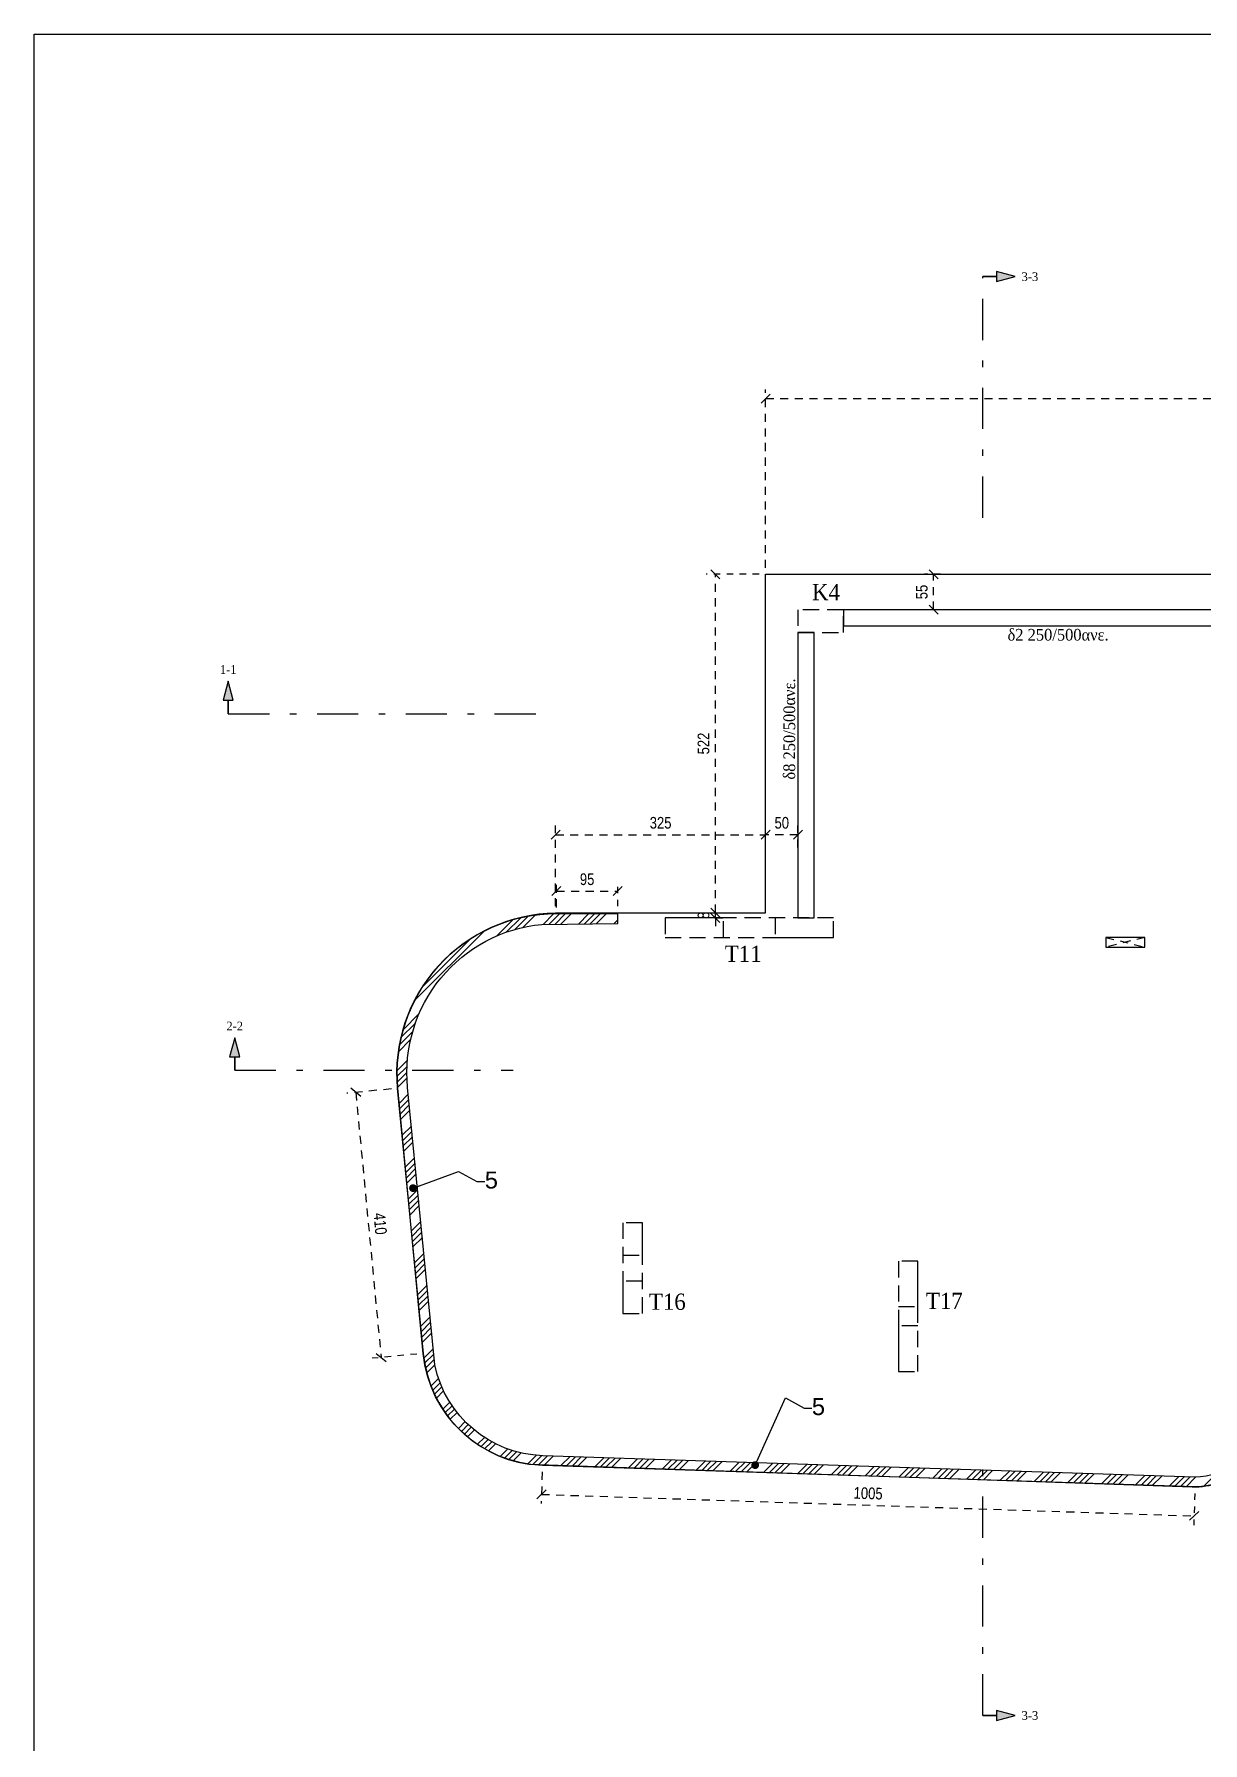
# Model space of a CAD drawing. Header units: millimetres. Extents: x -2171 to 1563, y -1758 to -1505.
# Drawn here: x 117.02 to 135.05, y -1616.6 to -1590.25 of the extents above; entities that cross this region are included whole.
import ezdxf
from ezdxf.enums import TextEntityAlignment as Align

# ---------------------------------------------------------------- set-up
doc = ezdxf.new("R2010")
doc.units = ezdxf.units.MM
doc.header["$PDMODE"] = 32
for name, pattern in [('DASHDOT', [25.399999999999995, 12.7, -6.349999999999999, 0, -6.349999999999999]), ('DASHED2', [0.375, 0.25, -0.125]), ('HIDDEN', [0.375, 0.25, -0.125]), ('HIDDEN2', [0.1875, 0.125, -0.0625])]:
    doc.linetypes.add(name, pattern=pattern)
doc.layers.get('Defpoints').update_dxf_attribs({"color": 6})
for name, color, linetype in [('-S-AKSONES', 50, 'DASHDOT'), ('-S_TEXT', 3, 'Continuous'), ('AM_5', 7, 'Continuous'), ('DIASTASEIS', 7, 'Continuous'), ('Geo_Beam', 7, 'Continuous'), ('Geo_Col', 7, 'Continuous'), ('Geo_Lines', 7, 'Continuous'), ('Geo_Lines_3', 7, 'Continuous'), ('Sect_Line_Symbol', 7, 'Continuous'), ('STITHAIO', 94, 'Continuous'), ('Text_Beam', 7, 'Continuous'), ('Text_Col_-1', 7, 'Continuous')]:
    doc.layers.add(name, color=color, linetype=linetype)
doc.styles.add('1-100', font='arial.ttf', dxfattribs={"width": 0.8})
doc.styles.add('ag', font='arial.ttf', dxfattribs={"height": 0.25})
doc.styles.add('S1TmsNwRmn1088_b_934_161', font='times.ttf', dxfattribs={"width": 0.93362935265248, "height": 0.10875})
doc.styles.add('S1TmsNwRmn11_b_934_161', font='times.ttf', dxfattribs={"width": 0.93362935265248, "height": 0.0010875})
doc.styles.add('S1TmsNwRmn1359_b_934_161', font='times.ttf', dxfattribs={"width": 0.93362935265248, "height": 0.1359375})
doc.dimstyles.new('CHRISTOFOROS', dxfattribs={"dimscale": 0.2, "dimtxt": 0.25, "dimasz": 0.6, "dimexe": 0, "dimexo": 0, "dimgap": 0, "dimtad": 0, "dimdec": 0, "dimlfac": 100, "dimzin": 0, "dimdsep": 46, "dimtxsty": 'ag', "dimblk": 'ARCHTICK', "dimcen": 0, "dimclrd": 256, "dimclre": 256, "dimclrt": 1, "dimaunit": 1, "dimadec": 0, "dimazin": 0, "dimtfac": 1, "dimtdec": 0, "dimtofl": 0, "dimtmove": 0, "dimatfit": 3, "dimfxl": 1, "dimtolj": 1, "dimtzin": 0, "dimlwd": -1, "dimlwe": -1, "dimarcsym": 0})
doc.dimstyles.new('Copy of 1-100', dxfattribs={"dimtxt": 0.18, "dimasz": 0.14, "dimexe": 0.14, "dimexo": 0.1, "dimgap": 0.09, "dimtad": 1, "dimdec": 0, "dimlfac": 100, "dimrnd": 5, "dimzin": 5, "dimdsep": 46, "dimtxsty": '1-100', "dimblk": 'OBLIQUE', "dimcen": 0.09, "dimclrd": 1, "dimclre": 1, "dimclrt": 2, "dimadec": 0, "dimazin": 0, "dimtfac": 1, "dimtdec": 0, "dimtix": 1, "dimtmove": 2, "dimatfit": 3, "dimfxl": 5, "dimfxlon": 1, "dimtolj": 1, "dimtzin": 5, "dimarcsym": 0})

# ---------------------------------------------------------------- blocks, each defined once
blk = doc.blocks.new('_Oblique')
at = {"color": 0, "linetype": 'ByBlock', "lineweight": -2}
blk.add_line((-0.5, -0.5), (0.5, 0.5), dxfattribs=at)
blk = doc.blocks.new('*D1306')
at = {"layer": 'Defpoints', "color": 0, "ltscale": 0.5, "transparency": 16777216}
for p in [(122.6316508592353, -1606.507033182279), (123.0226489702214, -1610.59591079999), (122.372105823589, -1610.658118859323)]:
    blk.add_point(p, dxfattribs=at)
at = {"layer": 'DIASTASEIS', "color": 1, "linetype": 'HIDDEN', "lineweight": -2, "ltscale": 0.5, "transparency": 16777216}
blk.add_line((122.532104952525, -1606.516552239859), (121.8417434432083, -1606.582567922223), dxfattribs=at)
at = {"layer": 'DIASTASEIS', "color": 1, "linetype": 'DASHED2', "lineweight": -2, "ltscale": 0.5, "transparency": 16777216}
blk.add_line((121.9811077126028, -1606.569241241612), (122.372105823589, -1610.658118859323), dxfattribs=at)
at = {"layer": 'DIASTASEIS', "color": 1, "linetype": 'HIDDEN2', "lineweight": -2, "ltscale": 0.5, "transparency": 16777216}
blk.add_line((122.9231030635111, -1610.60542985757), (122.2327415541944, -1610.671445539935), dxfattribs=at)
at = {"layer": 'DIASTASEIS', "color": 1, "lineweight": -2, "ltscale": 0.5, "transparency": 16777216, "xscale": 0.14, "yscale": 0.14, "zscale": 0.14}
for p, rotation in [((121.9811077126028, -1606.569241241612), 95.46228871052875), ((122.372105823589, -1610.658118859323), 275.4622887105288)]:
    blk.add_blockref('_Oblique', p, dxfattribs=dict(at, rotation=rotation))
at = {"layer": 'DIASTASEIS', "color": 2, "ltscale": 0.5, "transparency": 16777216, "insert": (122.3576838959431, -1608.596364586041), "char_height": 0.18, "attachment_point": 5, "rotation": 275.46228871052875, "style": '1-100'}
blk.add_mtext('\\A1;410', dxfattribs=at)
blk = doc.blocks.new('*D1292')
at = {"layer": 'Defpoints', "color": 0, "ltscale": 0.5, "transparency": 16777216}
for p in [(124.860597376701, -1612.322989745942), (134.9274385630474, -1612.655454114173), (134.9126763495754, -1613.102445950841)]:
    blk.add_point(p, dxfattribs=at)
at = {"layer": 'DIASTASEIS', "color": 1, "linetype": 'HIDDEN', "lineweight": -2, "ltscale": 0.5, "transparency": 16777216}
blk.add_line((124.8572966073588, -1612.422935255704), (124.8412140861498, -1612.909905296278), dxfattribs=at)
at = {"layer": 'DIASTASEIS', "color": 1, "linetype": 'DASHED2', "lineweight": -2, "ltscale": 0.5, "transparency": 16777216}
blk.add_line((124.8458351632289, -1612.76998158261), (134.9126763495754, -1613.102445950841), dxfattribs=at)
at = {"layer": 'DIASTASEIS', "color": 1, "linetype": 'HIDDEN2', "lineweight": -2, "ltscale": 0.5, "transparency": 16777216}
blk.add_line((134.9241377937052, -1612.755399623935), (134.9080552724963, -1613.242369664509), dxfattribs=at)
at = {"layer": 'DIASTASEIS', "color": 1, "lineweight": -2, "ltscale": 0.5, "transparency": 16777216, "xscale": 0.14, "yscale": 0.14, "zscale": 0.14}
for p, rotation in [((124.8458351632289, -1612.76998158261), 178.1084548938292), ((134.9126763495754, -1613.102445950841), 358.1084548938292)]:
    blk.add_blockref('_Oblique', p, dxfattribs=dict(at, rotation=rotation))
at = {"layer": 'DIASTASEIS', "color": 2, "ltscale": 0.5, "transparency": 16777216, "insert": (129.8852599594068, -1612.754409748387), "char_height": 0.18, "attachment_point": 5, "rotation": 358.1084548938292, "style": '1-100'}
blk.add_mtext('\\A1;1005', dxfattribs=at)
blk = doc.blocks.new('*D1291')
at = {"layer": 'Defpoints', "color": 0, "ltscale": 0.5, "transparency": 16777216}
for p in [(128.3031047648757, -1602.595645944617), (128.3031047648757, -1603.746323430225), (125.06408518338, -1603.799699184067)]:
    blk.add_point(p, dxfattribs=at)
at = {"layer": 'DIASTASEIS', "color": 1, "linetype": 'HIDDEN', "lineweight": -2, "ltscale": 0.5, "transparency": 16777216}
blk.add_line((125.06408518338, -1603.699699184067), (125.06408518338, -1602.455645944617), dxfattribs=at)
at = {"layer": 'DIASTASEIS', "color": 1, "linetype": 'HIDDEN2', "lineweight": -2, "ltscale": 0.5, "transparency": 16777216}
blk.add_line((128.3031047648757, -1603.646323430225), (128.3031047648757, -1602.455645944617), dxfattribs=at)
at = {"layer": 'DIASTASEIS', "color": 1, "linetype": 'DASHED2', "lineweight": -2, "ltscale": 0.5, "transparency": 16777216}
blk.add_line((125.06408518338, -1602.595645944617), (128.3031047648757, -1602.595645944617), dxfattribs=at)
at = {"layer": 'DIASTASEIS', "color": 1, "lineweight": -2, "ltscale": 0.5, "transparency": 16777216, "xscale": 0.14, "yscale": 0.14, "zscale": 0.14, "rotation": 180}
blk.add_blockref('_Oblique', (125.06408518338, -1602.595645944617), dxfattribs=at)
at = {"layer": 'DIASTASEIS', "color": 1, "lineweight": -2, "ltscale": 0.5, "transparency": 16777216, "xscale": 0.14, "yscale": 0.14, "zscale": 0.14}
blk.add_blockref('_Oblique', (128.3031047648757, -1602.595645944617), dxfattribs=at)
at = {"layer": 'DIASTASEIS', "color": 2, "ltscale": 0.5, "transparency": 16777216, "insert": (126.6835949741278, -1602.413681415285), "char_height": 0.18, "attachment_point": 5, "style": '1-100'}
blk.add_mtext('\\A1;325', dxfattribs=at)
blk = doc.blocks.new('*D1310')
at = {"layer": 'Defpoints', "color": 0, "ltscale": 0.5, "transparency": 16777216}
for p in [(127.4205338410102, -1603.879667413253), (127.4205338503493, -1603.799667371999), (127.528236996208, -1603.799667371999)]:
    blk.add_point(p, dxfattribs=at)
at = {"layer": 'DIASTASEIS', "color": 1, "linetype": 'DASHED2', "lineweight": -2, "ltscale": 0.5, "transparency": 16777216}
for p, q in [((127.528236996208, -1603.799667371999), (127.528236996208, -1603.659667371999)), ((127.528236996208, -1603.879667413253), (127.528236996208, -1603.799667371999)), ((127.528236996208, -1603.879667413253), (127.528236996208, -1604.019667413253))]:
    blk.add_line(p, q, dxfattribs=at)
at = {"layer": 'DIASTASEIS', "color": 1, "linetype": 'HIDDEN', "lineweight": -2, "ltscale": 0.5, "transparency": 16777216}
blk.add_line((127.5205338410102, -1603.879667413253), (127.668236996208, -1603.879667413253), dxfattribs=at)
at = {"layer": 'DIASTASEIS', "color": 1, "linetype": 'HIDDEN2', "lineweight": -2, "ltscale": 0.5, "transparency": 16777216}
blk.add_line((127.5205338503493, -1603.799667371999), (127.668236996208, -1603.799667371999), dxfattribs=at)
at = {"layer": 'DIASTASEIS', "color": 1, "lineweight": -2, "ltscale": 0.5, "transparency": 16777216, "xscale": 0.14, "yscale": 0.14, "zscale": 0.14}
for p, rotation in [((127.528236996208, -1603.799667371999), 270), ((127.528236996208, -1603.879667413253), 90)]:
    blk.add_blockref('_Oblique', p, dxfattribs=dict(at, rotation=rotation))
at = {"layer": 'DIASTASEIS', "color": 2, "ltscale": 0.5, "transparency": 16777216, "insert": (127.3463338584176, -1603.839667392626), "char_height": 0.18, "attachment_point": 5, "rotation": 90, "style": '1-100'}
blk.add_mtext('\\A1;8', dxfattribs=at)
blk = doc.blocks.new('*D1311')
at = {"layer": 'Defpoints', "color": 0, "ltscale": 0.5, "transparency": 16777216}
for p in [(128.3031047648757, -1602.595645941143), (128.3031047648757, -1602.893329899205), (128.80306462613, -1602.8933298992)]:
    blk.add_point(p, dxfattribs=at)
at = {"layer": 'DIASTASEIS', "color": 1, "linetype": 'HIDDEN2', "lineweight": -2, "ltscale": 0.5, "transparency": 16777216}
blk.add_line((128.3031047648757, -1602.793329899205), (128.3031047648757, -1602.455645941142), dxfattribs=at)
at = {"layer": 'DIASTASEIS', "color": 1, "linetype": 'HIDDEN', "lineweight": -2, "ltscale": 0.5, "transparency": 16777216}
blk.add_line((128.80306462613, -1602.7933298992), (128.80306462613, -1602.455645941142), dxfattribs=at)
at = {"layer": 'DIASTASEIS', "color": 1, "linetype": 'DASHED2', "lineweight": -2, "ltscale": 0.5, "transparency": 16777216}
blk.add_line((128.80306462613, -1602.595645941143), (128.3031047648757, -1602.595645941143), dxfattribs=at)
at = {"layer": 'DIASTASEIS', "color": 1, "lineweight": -2, "ltscale": 0.5, "transparency": 16777216, "xscale": 0.14, "yscale": 0.14, "zscale": 0.14, "rotation": 180}
blk.add_blockref('_Oblique', (128.3031047648757, -1602.595645941143), dxfattribs=at)
at = {"layer": 'DIASTASEIS', "color": 1, "lineweight": -2, "ltscale": 0.5, "transparency": 16777216, "xscale": 0.14, "yscale": 0.14, "zscale": 0.14}
blk.add_blockref('_Oblique', (128.80306462613, -1602.595645941143), dxfattribs=at)
at = {"layer": 'DIASTASEIS', "color": 2, "ltscale": 0.5, "transparency": 16777216, "insert": (128.5530846955028, -1602.413742803352), "char_height": 0.18, "attachment_point": 5, "style": '1-100'}
blk.add_mtext('\\A1;50', dxfattribs=at)
blk = doc.blocks.new('*D1312')
at = {"layer": 'Defpoints', "color": 0, "ltscale": 0.5, "transparency": 16777216}
for p in [(130.8948940224947, -1598.579667413253), (131.1039817476995, -1598.579667413253), (131.1039817476995, -1599.12693609633)]:
    blk.add_point(p, dxfattribs=at)
at = {"layer": 'DIASTASEIS', "color": 1, "linetype": 'HIDDEN2', "lineweight": -2, "ltscale": 0.5, "transparency": 16777216}
blk.add_line((131.0039817476995, -1598.579667413253), (130.7548940224947, -1598.579667413253), dxfattribs=at)
at = {"layer": 'DIASTASEIS', "color": 1, "linetype": 'DASHED2', "lineweight": -2, "ltscale": 0.5, "transparency": 16777216}
blk.add_line((130.8948940224947, -1599.12693609633), (130.8948940224947, -1598.579667413253), dxfattribs=at)
at = {"layer": 'DIASTASEIS', "color": 1, "linetype": 'HIDDEN', "lineweight": -2, "ltscale": 0.5, "transparency": 16777216}
blk.add_line((131.0039817476995, -1599.12693609633), (130.7548940224947, -1599.12693609633), dxfattribs=at)
at = {"layer": 'DIASTASEIS', "color": 1, "lineweight": -2, "ltscale": 0.5, "transparency": 16777216, "xscale": 0.14, "yscale": 0.14, "zscale": 0.14}
for p, rotation in [((130.8948940224947, -1598.579667413253), 90), ((130.8948940224947, -1599.12693609633), 270)]:
    blk.add_blockref('_Oblique', p, dxfattribs=dict(at, rotation=rotation))
at = {"layer": 'DIASTASEIS', "color": 2, "ltscale": 0.5, "transparency": 16777216, "insert": (130.7133592339539, -1598.853301754791), "char_height": 0.18, "attachment_point": 5, "rotation": 90, "style": '1-100'}
blk.add_mtext('\\A1;55', dxfattribs=at)
blk = doc.blocks.new('*D1321')
at = {"layer": 'Defpoints', "color": 0, "ltscale": 0.5, "transparency": 16777216}
for p in [(127.528236996208, -1598.579667413259), (128.3031047960685, -1598.579667413259), (127.4205338503493, -1603.799667371999)]:
    blk.add_point(p, dxfattribs=at)
at = {"layer": 'DIASTASEIS', "color": 1, "linetype": 'HIDDEN2', "lineweight": -2, "ltscale": 0.5, "transparency": 16777216}
blk.add_line((128.2031047960686, -1598.579667413259), (127.388236996208, -1598.579667413259), dxfattribs=at)
at = {"layer": 'DIASTASEIS', "color": 1, "linetype": 'DASHED2', "lineweight": -2, "ltscale": 0.5, "transparency": 16777216}
blk.add_line((127.528236996208, -1603.799667371999), (127.528236996208, -1598.579667413259), dxfattribs=at)
at = {"layer": 'DIASTASEIS', "color": 1, "linetype": 'HIDDEN', "lineweight": -2, "ltscale": 0.5, "transparency": 16777216}
blk.add_line((127.5205338503493, -1603.799667371999), (127.668236996208, -1603.799667371999), dxfattribs=at)
at = {"layer": 'DIASTASEIS', "color": 1, "lineweight": -2, "ltscale": 0.5, "transparency": 16777216, "xscale": 0.14, "yscale": 0.14, "zscale": 0.14}
for p, rotation in [((127.528236996208, -1598.579667413259), 90), ((127.528236996208, -1603.799667371999), 270)]:
    blk.add_blockref('_Oblique', p, dxfattribs=dict(at, rotation=rotation))
at = {"layer": 'DIASTASEIS', "color": 2, "ltscale": 0.5, "transparency": 16777216, "insert": (127.3463338584176, -1601.189667392628), "char_height": 0.18, "attachment_point": 5, "rotation": 90, "style": '1-100'}
blk.add_mtext('\\A1;522', dxfattribs=at)
blk = doc.blocks.new('*D1322')
at = {"layer": 'Defpoints', "color": 0, "ltscale": 0.5, "transparency": 16777216}
for p in [(145.1530691251191, -1595.870721098064), (128.3031047960685, -1598.579667413258), (145.1530691251191, -1598.579667413252)]:
    blk.add_point(p, dxfattribs=at)
at = {"layer": 'DIASTASEIS', "color": 1, "linetype": 'HIDDEN', "lineweight": -2, "ltscale": 0.5, "transparency": 16777216}
blk.add_line((128.3031047960685, -1598.479667413258), (128.3031047960685, -1595.730721098064), dxfattribs=at)
at = {"layer": 'DIASTASEIS', "color": 1, "linetype": 'DASHED2', "lineweight": -2, "ltscale": 0.5, "transparency": 16777216}
blk.add_line((128.3031047960685, -1595.870721098064), (145.1530691251191, -1595.870721098064), dxfattribs=at)
at = {"layer": 'DIASTASEIS', "color": 1, "linetype": 'HIDDEN2', "lineweight": -2, "ltscale": 0.5, "transparency": 16777216}
blk.add_line((145.1530691251191, -1598.479667413252), (145.1530691251191, -1595.730721098064), dxfattribs=at)
at = {"layer": 'DIASTASEIS', "color": 1, "lineweight": -2, "ltscale": 0.5, "transparency": 16777216, "xscale": 0.14, "yscale": 0.14, "zscale": 0.14, "rotation": 180}
blk.add_blockref('_Oblique', (128.3031047960685, -1595.870721098064), dxfattribs=at)
at = {"layer": 'DIASTASEIS', "color": 1, "lineweight": -2, "ltscale": 0.5, "transparency": 16777216, "xscale": 0.14, "yscale": 0.14, "zscale": 0.14}
blk.add_blockref('_Oblique', (145.1530691251191, -1595.870721098064), dxfattribs=at)
at = {"layer": 'DIASTASEIS', "color": 2, "ltscale": 0.5, "transparency": 16777216, "insert": (136.7280869605938, -1595.688817960275), "char_height": 0.18, "attachment_point": 5, "style": '1-100'}
blk.add_mtext('\\A1;1685', dxfattribs=at)
blk = doc.blocks.new('_ArchTick')
at = {"color": 0, "linetype": 'ByBlock', "const_width": 0.150000081}
blk.add_lwpolyline([(-0.5000002699998732, -0.5000002699998732), (0.5000002699998732, 0.5000002699998732)], dxfattribs=at)
blk = doc.blocks.new('*D1413')
at = {"layer": 'AM_5', "color": 1, "linetype": 'HIDDEN', "lineweight": -2, "ltscale": 0.5, "transparency": 16777216}
blk.add_line((125.077114648284, -1603.717667247388), (125.077114648284, -1603.325791646216), dxfattribs=at)
at = {"layer": 'AM_5', "color": 1, "linetype": 'DASHED2', "lineweight": -2, "ltscale": 0.5, "transparency": 16777216}
blk.add_line((125.077114648284, -1603.465791646216), (126.0231044267457, -1603.465791646216), dxfattribs=at)
at = {"layer": 'AM_5', "color": 1, "linetype": 'HIDDEN2', "lineweight": -2, "ltscale": 0.5, "transparency": 16777216}
blk.add_line((126.0231044267457, -1603.699635233662), (126.0231044267457, -1603.325791646216), dxfattribs=at)
at = {"layer": 'Defpoints', "color": 0, "ltscale": 0.5, "transparency": 16777216}
for p in [(126.0231044267457, -1603.465791646216), (125.077114648284, -1603.817667247388), (126.0231044267457, -1603.799635233662)]:
    blk.add_point(p, dxfattribs=at)
at = {"layer": 'AM_5', "color": 1, "lineweight": -2, "ltscale": 0.5, "transparency": 16777216, "xscale": 0.14, "yscale": 0.14, "zscale": 0.14, "rotation": 180}
blk.add_blockref('_Oblique', (125.077114648284, -1603.465791646216), dxfattribs=at)
at = {"layer": 'AM_5', "color": 1, "lineweight": -2, "ltscale": 0.5, "transparency": 16777216, "xscale": 0.14, "yscale": 0.14, "zscale": 0.14}
blk.add_blockref('_Oblique', (126.0231044267457, -1603.465791646216), dxfattribs=at)
at = {"layer": 'AM_5', "color": 2, "ltscale": 0.5, "transparency": 16777216, "insert": (125.5501095375148, -1603.283888508427), "char_height": 0.18, "attachment_point": 5, "style": '1-100'}
blk.add_mtext('\\A1;95', dxfattribs=at)

msp = doc.modelspace()

# ---------------------------------------------------------------- hatches: boundary and pattern name
at = {"layer": 'Geo_Lines_3', "linetype": 'Continuous', "ltscale": 0.5, "transparency": 33554572}
h = msp.add_hatch(dxfattribs=at)
h.set_pattern_fill('ANSI34', color=9, scale=0.02)
h.set_pattern_definition([(45, (867.1715003140853, 0.4239848513680045), (-0.2694076836320746, 0.2694076836320746), []), (45, (867.2613029140853, 0.4239848513680045), (-0.2694076836320746, 0.2694076836320746), []), (45, (867.3511055140852, 0.4239848513680045), (-0.2694076836320746, 0.2694076836320746), []), (45, (867.4409083140853, 0.4239848513680045), (-0.2694076836320746, 0.2694076836320746), [])])
edge = h.paths.add_edge_path()
edge.add_line((126.0231044291933, -1603.817667247388), (125.077114648284, -1603.817667247388))
edge.add_arc((125.077114648284, -1606.284345546936), 2.466678299547993, 90, 185.1796202903804)
edge.add_line((122.6205088495187, -1606.507033182279), (123.0226489702157, -1610.595910799929))
edge.add_arc((124.9300007873572, -1610.40832321192), 1.916554214606977, 185.6169621296675, 261.587268554534)
edge.add_line((124.6496034496218, -1612.304255011991), (134.8839865583376, -1612.654544136478))
edge.add_arc((134.9197530960937, -1611.609554656986), 1.045601385553302, 268.0397199727496, 359.5608390049144)
edge.add_line((135.9653237676536, -1611.617568909567), (135.9650994084597, -1610.959837231947))
edge.add_line((135.9650994084597, -1610.959837231947), (135.8150994096268, -1610.959888398524))
edge.add_line((135.8150994096268, -1610.959888398524), (135.8153237676535, -1611.617568909567))
edge.add_arc((134.9277831947523, -1611.617871680971), 0.8875406245442325, -90.08669667537981, 0.019545611167416155, ccw=False)
edge.add_line((134.9264402198822, -1612.505411289459), (124.8655563750054, -1612.173071740566))
edge.add_arc((124.9236504737179, -1610.414394564876), 1.759636420570355, 191.8128244698735, 268.108045728618, ccw=False)
edge.add_line((123.2012803511077, -1610.774618791349), (122.780969719302, -1606.492754595909))
edge.add_arc((125.0697977036616, -1606.268081721597), 2.299828568054376, 95.47148598344688, 185.6062314747574, ccw=False)
edge.add_line((124.8505082025701, -1603.97873169219), (126.0231043374294, -1603.967667247388))
edge.add_line((126.0231043374294, -1603.967667247388), (126.0231044291933, -1603.817667247388))
at = {"layer": 'Sect_Line_Symbol'}
for points in [[(131.6530243446948, -1593.988622928364), (131.863246596808, -1593.988622928364), (131.863246596808, -1594.066268641895), (132.1530243446948, -1593.988622928364), (131.863246596808, -1593.910977214834), (131.863246596808, -1593.988622928364)], [(120.0133781737313, -1600.729667399096), (120.0133781737313, -1600.519445146983), (120.091023887262, -1600.519445146983), (120.0133781737313, -1600.229667399096), (119.9357324602003, -1600.519445146983), (120.0133781737313, -1600.519445146983)], [(120.1133781737312, -1606.229667399096), (120.1133781737312, -1606.019445146983), (120.1910238872619, -1606.019445146983), (120.1133781737312, -1605.729667399096), (120.0357324602005, -1606.019445146983), (120.1133781737312, -1606.019445146983)], [(131.6530243446948, -1616.179667399096), (131.863246596808, -1616.179667399096), (131.863246596808, -1616.257313112627), (132.1530243446948, -1616.179667399096), (131.863246596808, -1616.102021685566), (131.863246596808, -1616.179667399096)]]:
    msp.add_hatch(color=2, dxfattribs=at).paths.add_polyline_path(points)

# ---------------------------------------------------------------- linework, layer by layer
at = {"layer": '-S_TEXT', "ltscale": 5}
msp.add_lwpolyline([(117.020104884037, -1590.24971776917), (175.1675973122057, -1590.24971776917), (175.1675973122057, -1630.294414193922), (117.020104884037, -1630.294414193922)], close=True, dxfattribs=at)
at = {"color": 2, "linetype": 'HIDDEN', "ltscale": 0.5}
for p, q in [((133.5531237513394, -1604.17966746386), (134.1531238037312, -1604.329459868293)), ((134.1531238037241, -1604.17966746386), (133.5531237513469, -1604.329459868295))]:
    msp.add_line(p, q, dxfattribs=at)
at = {"layer": 'Geo_Beam', "color": 94}
for points in [[(129.503113755145, -1599.376936096329), (135.5530243588503, -1599.376936096329), (135.5530243588503, -1599.126936096329), (129.503113755145, -1599.126936096329)], [(129.0530504422292, -1603.879667413252), (129.0530504422292, -1599.476936096329), (128.8031137551449, -1599.476936096329), (128.8030504422293, -1603.879667413252)]]:
    msp.add_lwpolyline(points, close=True, dxfattribs=at)
at = {"layer": 'Geo_Col', "color": 94, "linetype": 'HIDDEN'}
for points in [[(129.503113755145, -1599.126936096329), (128.8031137551449, -1599.126936096329), (128.8031137551449, -1599.476936096329), (129.503113755145, -1599.476936096329)], [(126.7530600866339, -1604.179667413252), (129.3530600866338, -1604.179667413252), (129.3530600866338, -1603.879667413252), (126.7530600866339, -1603.879667413252)], [(126.7530600866339, -1604.179667413252), (127.6530600866338, -1604.179667413252), (127.6530600866338, -1603.879667413252), (126.7530600866339, -1603.879667413252)], [(129.3530600866338, -1603.879667413252), (128.4530600866339, -1603.879667413252), (128.4530600866339, -1604.179667413252), (129.3530600866338, -1604.179667413252)], [(126.4030988038189, -1609.979667445007), (126.4030988038189, -1608.579667445007), (126.1030988038189, -1608.579667445007), (126.1030988038189, -1609.979667445007)], [(126.1030988038189, -1608.579667445007), (126.1030988038189, -1609.079667445007), (126.4030988038189, -1609.079667445007), (126.4030988038189, -1608.579667445007)], [(130.6529375427178, -1610.872597288109), (130.6529375427178, -1609.172597288109), (130.3529375427179, -1609.172597288109), (130.3529375427179, -1610.872597288109)], [(130.3529375427179, -1609.172597288109), (130.3529375427179, -1609.872597288109), (130.6529375427178, -1609.872597288109), (130.6529375427178, -1609.172597288109)], [(126.4030988038189, -1609.979667445007), (126.4030988038189, -1609.479667445007), (126.1030988038189, -1609.479667445007), (126.1030988038189, -1609.979667445007)], [(130.6529375427178, -1610.872597288109), (130.6529375427178, -1610.172597288109), (130.3529375427179, -1610.172597288109), (130.3529375427179, -1610.872597288109)]]:
    msp.add_lwpolyline(points, close=True, dxfattribs=at)
at = {"layer": 'Geo_Lines', "color": 94}
msp.add_lwpolyline([(135.9653237676534, -1611.617568909567, -0.4144134026765202), (134.9274385630474, -1612.655454114173), (124.860597376701, -1612.322989745942, -0.3771424428943167), (123.0226489702261, -1610.595910800038), (122.6316508592353, -1606.507033182279, -0.4360316159262366), (125.06408518338, -1603.799699184067), (126.0231044267457, -1603.799635233662), (126.0231032287465, -1603.799667208865), (128.3031047645536, -1603.799667475028), (128.303104796073, -1598.579667413252), (145.1530691251191, -1598.579667413252)], format="xyb", dxfattribs=at)
msp.add_lwpolyline([(133.5531237513464, -1604.329459868293), (134.1531238037312, -1604.329459868293), (134.1531238037241, -1604.17966746386), (133.5531237513394, -1604.17966746386)], close=True, dxfattribs=at)
at = {"layer": 'Sect_Line_Symbol', "color": 2}
for points in [[(131.6530243446948, -1593.988622928364), (131.863246596808, -1593.988622928364), (131.863246596808, -1594.066268641895), (132.1530243446948, -1593.988622928364), (131.863246596808, -1593.910977214834), (131.863246596808, -1593.988622928364)], [(120.0133781737313, -1600.729667399096), (120.0133781737313, -1600.519445146983), (120.091023887262, -1600.519445146983), (120.0133781737313, -1600.229667399096), (119.9357324602003, -1600.519445146983), (120.0133781737313, -1600.519445146983)], [(120.1133781737312, -1606.229667399096), (120.1133781737312, -1606.019445146983), (120.1910238872619, -1606.019445146983), (120.1133781737312, -1605.729667399096), (120.0357324602005, -1606.019445146983), (120.1133781737312, -1606.019445146983)], [(131.6530243446948, -1616.179667399096), (131.863246596808, -1616.179667399096), (131.863246596808, -1616.257313112627), (132.1530243446948, -1616.179667399096), (131.863246596808, -1616.102021685566), (131.863246596808, -1616.179667399096)]]:
    msp.add_lwpolyline(points, close=True, dxfattribs=at)
at = {"layer": 'Sect_Line_Symbol', "color": 2, "linetype": 'DASHDOT', "ltscale": 0.05}
for points in [[(131.6530243446948, -1597.707249090153), (131.6530243446948, -1593.988622928364)], [(120.0133781737313, -1600.729667399096), (125.0603041429817, -1600.729667399096)], [(120.1133781737312, -1606.229667399096), (124.4108768730657, -1606.229667399096)], [(131.6530243446948, -1616.179667399096), (131.6530243446948, -1612.149290618971)]]:
    msp.add_lwpolyline(points, dxfattribs=at)
at = {"layer": 'STITHAIO', "ltscale": 0.5}
msp.add_lwpolyline([(126.0231044291933, -1603.817667247388), (125.077114648284, -1603.817667247388, 0.440946334759135), (122.6205088495187, -1606.507033182279), (123.0226489702157, -1610.595910799929, 0.3441826959463277), (124.6496034496218, -1612.304255011991), (134.8839865583376, -1612.654544136478, 0.4220109995084501), (135.9653237676536, -1611.617568909567), (135.9650994084597, -1610.959837231947), (135.8150994096268, -1610.959888398524), (135.8153237676535, -1611.617568909567, -0.414756772083006), (134.9264402198822, -1612.505411289459), (124.8655563750054, -1612.173071740566, -0.3457691237060003), (123.2012803511077, -1610.774618791349), (122.780969719302, -1606.492754595909, -0.4149025425936014), (124.8505082025701, -1603.97873169219), (126.0231043374294, -1603.967667247388)], format="xyb", close=True, dxfattribs=at)

# ---------------------------------------------------------------- texts
at = {"layer": '-S-AKSONES', "color": 3, "linetype": 'Continuous', "char_height": 0.2625, "width": 0.4160931041748498, "attachment_point": 1, "style": 'ag'}
for insert in [(123.9711437890891, -1607.790429992274), (129.0166832011059, -1611.284890778886)]:
    msp.add_mtext('5', dxfattribs=dict(at, insert=insert))
at = {"layer": 'Sect_Line_Symbol', "color": 2, "style": 'S1TmsNwRmn1359_b_934_161', "width": 0.93362935265248}
for p in [(132.2530243446947, -1593.988622928364), (132.2530243446947, -1616.179667399096)]:
    msp.add_text('3-3', height=0.1359375, dxfattribs=at).set_placement(p, align=Align.MIDDLE_LEFT)
for s, p in [('1-1', (120.0133781737313, -1599.979667399096)), ('2-2', (120.1133781737312, -1605.479667399096))]:
    msp.add_text(s, height=0.1359375, dxfattribs=at).set_placement(p, align=Align.TOP_CENTER)
at = {"layer": 'Text_Beam', "color": 3, "style": 'S1TmsNwRmn1088_b_934_161', "width": 0.93362935265248}
msp.add_text(' δ2 250/500ανε.', height=0.18, dxfattribs=at).set_placement((131.9720255932902, -1599.601936096329))
msp.add_text(' δ8 250/500ανε.', height=0.18, rotation=89.99999999999999, dxfattribs=at).set_placement((128.7593953473872, -1601.809472477061))
at = {"layer": 'Text_Col_-1', "color": 200, "style": 'S1TmsNwRmn11_b_934_161', "width": 0.93362935265248}
for s, p in [('K4', (129.0196802573819, -1598.978981993953)), ('T11', (127.6739688136194, -1604.557112483808)), ('T16', (126.503699403217, -1609.923501106451)), ('T17', (130.776871515111, -1609.910928660635))]:
    msp.add_text(s, height=0.25, dxfattribs=at).set_placement(p)

# ---------------------------------------------------------------- dimensions: what is measured, and where the dimension line sits
at = {"layer": 'AM_5', "color": 94, "ltscale": 0.5}
dim = msp.add_linear_dim(base=(126.0231044267457, -1603.465791646216), p1=(125.077114648284, -1603.817667247388), p2=(126.0231044267457, -1603.799635233662), dimstyle='Copy of 1-100', dxfattribs=at)
dim.commit()
dim.dimension.update_dxf_attribs({"geometry": '*D1413', "text_midpoint": (125.5501095375148, -1603.283888508427)})
at = {"layer": 'DIASTASEIS', "ltscale": 0.5}
for base, p1, p2, picture, middle in [((145.1530691251191, -1595.870721098064), (128.3031047960685, -1598.579667413258), (145.1530691251191, -1598.579667413252), '*D1322', (136.7280869605938, -1595.688817960275)), ((128.3031047648757, -1602.595645944617), (125.06408518338, -1603.799699184067), (128.3031047648757, -1603.746323430225), '*D1291', (126.6835949741278, -1602.413681415285)), ((128.3031047648757, -1602.595645941143), (128.80306462613, -1602.8933298992), (128.3031047648757, -1602.893329899205), '*D1311', (128.5530846955028, -1602.413742803352))]:
    dim = msp.add_linear_dim(base=base, p1=p1, p2=p2, dimstyle='Copy of 1-100', dxfattribs=at)
    dim.commit()
    dim.dimension.update_dxf_attribs({"geometry": picture, "text_midpoint": middle})
dim = msp.add_linear_dim(base=(127.528236996208, -1598.579667413259), p1=(127.4205338503492, -1603.799667371998), p2=(128.3031047960685, -1598.579667413258), angle=90, dimstyle='Copy of 1-100', override={"dimrnd": 0}, dxfattribs=at)
dim.commit()
dim.dimension.update_dxf_attribs({"geometry": '*D1321', "text_midpoint": (127.3463338584176, -1601.189667392628)})
dim = msp.add_linear_dim(base=(130.8948940224947, -1598.579667413253), p1=(131.1039817476994, -1599.126936096329), p2=(131.1039817476994, -1598.579667413252), angle=90, dimstyle='Copy of 1-100', dxfattribs=at)
dim.commit()
dim.dimension.update_dxf_attribs({"geometry": '*D1312', "text_midpoint": (130.7133592339539, -1598.853301754791)})
at = {"layer": 'DIASTASEIS', "color": 94, "ltscale": 0.5}
dim = msp.add_linear_dim(base=(127.528236996208, -1603.799667371999), p1=(127.4205338410101, -1603.879667413252), p2=(127.4205338503492, -1603.799667371998), angle=90, dimstyle='Copy of 1-100', override={"dimrnd": 0}, dxfattribs=at)
dim.commit()
dim.dimension.update_dxf_attribs({"geometry": '*D1310', "text_midpoint": (127.3463338584176, -1603.839667392626)})
at = {"layer": 'DIASTASEIS', "ltscale": 0.5}
for p1, p2, distance, picture, middle in [((122.6316508592353, -1606.507033182279), (123.0226489702215, -1610.59591079999), -0.6535106948447684, '*D1306', (122.3576838959431, -1608.596364586041)), ((124.860597376701, -1612.322989745942), (134.9274385630474, -1612.655454114173), -0.44723553637260555, '*D1292', (129.8852599594068, -1612.754409748387))]:
    dim = msp.add_aligned_dim(p1=p1, p2=p2, distance=distance, dimstyle='Copy of 1-100', dxfattribs=at)
    dim.commit()
    dim.dimension.update_dxf_attribs({"geometry": picture, "text_midpoint": middle})

# ---------------------------------------------------------------- leaders
at = {"layer": '-S-AKSONES', "color": 1, "linetype": 'Continuous', "annotation_type": 0, "has_hookline": 1, "hookline_direction": 0, "text_width": 0.1740450204638472}
for points in [[(122.8642748575603, -1608.046710812018), (123.5670518427741, -1607.787917805626), (123.8511437890892, -1607.946122717717), (123.9711437890891, -1607.946122717717)], [(128.1426166674541, -1612.3187932992), (128.6125912547909, -1611.282378592236), (128.8966832011059, -1611.440583504328), (129.0166832011059, -1611.440583504328)]]:
    msp.add_leader(points, dimstyle='CHRISTOFOROS', override={"dimgap": 0, "dimtad": 0, "dimclrd": 1, "dimldrblk": 'Dot', "dimfxl": 0.1, "dimfxlon": 1, "dimarcsym": 1}, dxfattribs=at)

doc.saveas('drawing.dxf')
